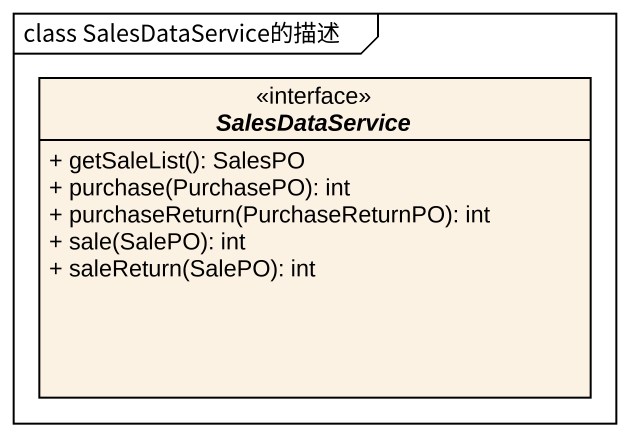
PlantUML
@startuml
mainframe class SalesDataService的描述
hide circle
hide empty members
skinparam classAttributeIconSize 0
interface SalesDataService <<interface>> {
  + getSaleList(): SalesPO
  + purchase(PurchasePO): int
  + purchaseReturn(PurchaseReturnPO): int
  + sale(SalePO): int
  + saleReturn(SalePO): int
}
@enduml
